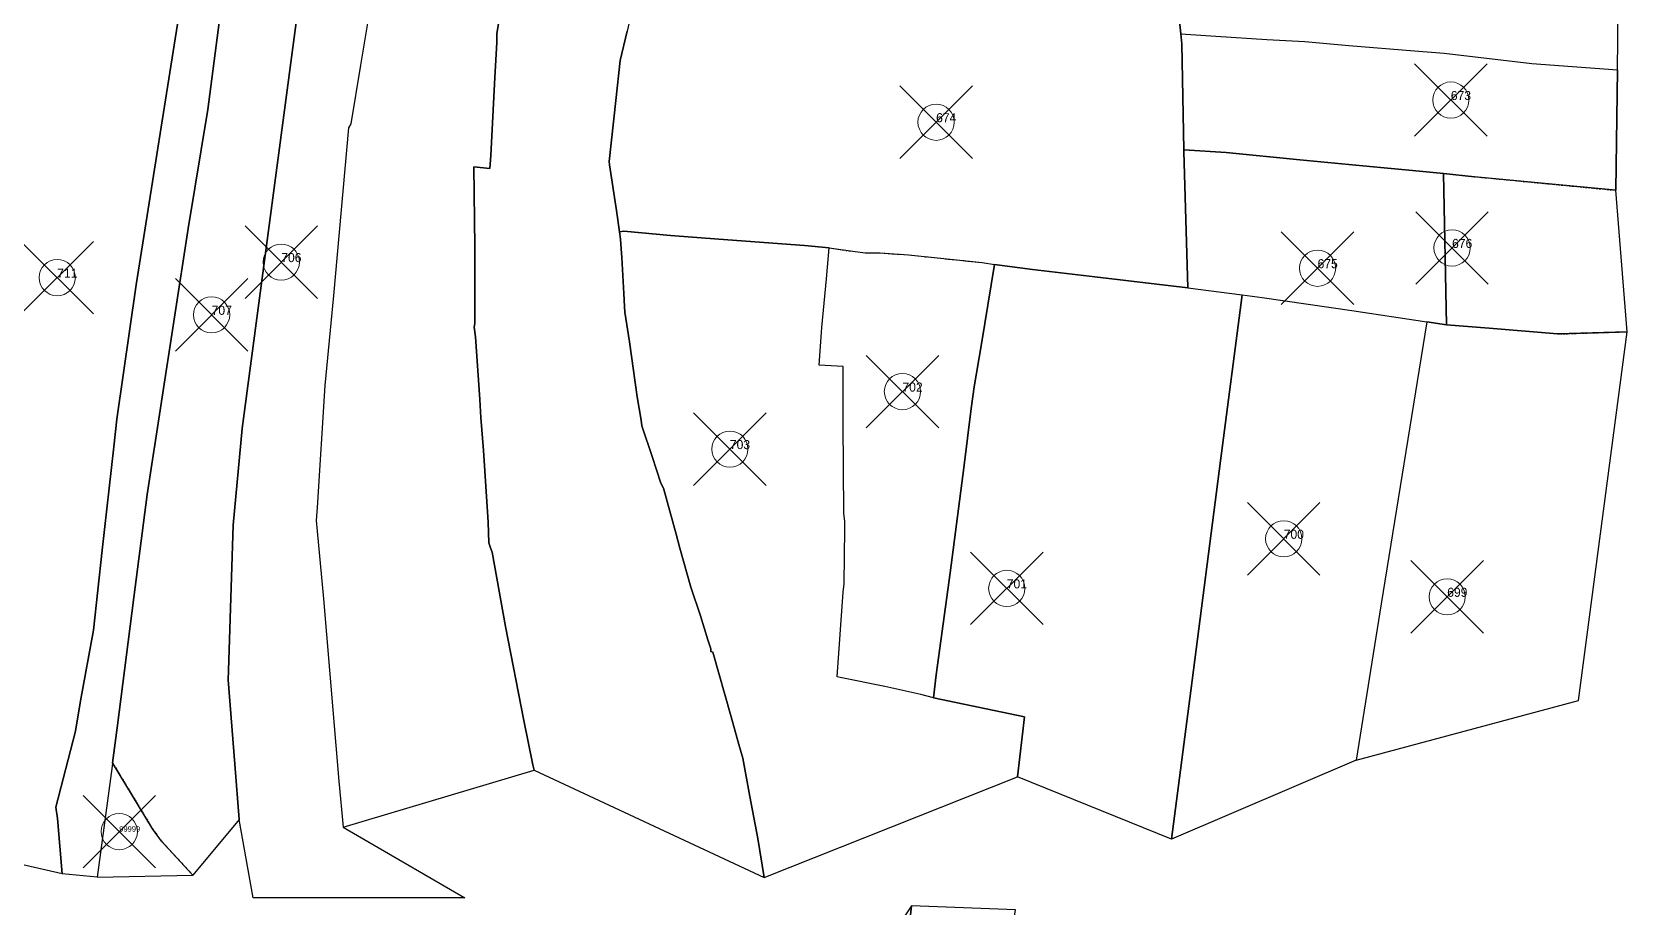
# Model space of a CAD drawing. Header units: millimetres. Extents: x -5 to 3014, y -2191 to 0.
# Drawn here: x 2572.8 to 3012.8, y -555.4 to -314 of the extents above; entities that cross this region are included whole.
import ezdxf

# ---------------------------------------------------------------- set-up
doc = ezdxf.new("R2010")
doc.units = ezdxf.units.MM
doc.header["$PDMODE"] = 35
doc.header["$PDSIZE"] = 10
doc.linetypes.add('04b018', pattern=[5.49, 4.32, -0.54, 0.09, -0.54])
doc.linetypes.add('DASHED', pattern=[0.75, 0.5, -0.25])
for name, color, linetype, lineweight in [('Poly_Survey_Bndry', 250, 'Continuous', 30), ('Poly_Village_Bndry', 250, 'Continuous', 30), ('Text_Survey_No', 250, 'Continuous', 0)]:
    doc.layers.add(name, color=color, linetype=linetype, lineweight=lineweight)
doc.styles.get("Standard").update_dxf_attribs({"font": 'SakalBharati.ttf'})

msp = doc.modelspace()

# ---------------------------------------------------------------- linework, layer by layer
at = {"layer": 'Poly_Survey_Bndry'}
for points in [[(2627.99, -284.71), (2624.18, -313.44), (2621.31, -335.35), (2615.92, -368.18), (2604.58, -441.6), (2600.92, -470.03), (2596.29, -505.95), (2595.04, -515.66)], [(2648.82, -288.77), (2648.88, -290.35), (2648.2, -292.87), (2647.27, -299.51), (2630.78, -423.42), (2628.31, -450.06), (2627.21, -484.49), (2627.03, -490.2), (2626.87, -492.73), (2628.75, -515.97), (2629.92, -531.27)], [(2668.41, -293.2), (2663.41, -323.17), (2660.71, -339.35), (2660.06, -340.46), (2655.99, -386.71), (2653.62, -411.54), (2651.43, -445.21), (2651.2, -448.79), (2651.5, -451.68), (2653.22, -470.37), (2657.44, -520.71), (2658.61, -533.38), (2692.22, -552.93), (2633.81, -552.93), (2629.92, -531.27), (2628.75, -515.97), (2626.87, -492.73), (2627.03, -490.2), (2627.21, -484.49), (2628.31, -450.06), (2630.78, -423.42), (2647.27, -299.51)], [(2668.41, -293.2), (2663.41, -323.17), (2660.71, -339.35), (2660.06, -340.46), (2655.99, -386.71), (2653.62, -411.54), (2651.43, -445.21), (2651.2, -448.79), (2651.5, -451.68), (2653.22, -470.37), (2657.44, -520.71), (2658.61, -533.38)], [(2668.41, -293.2), (2663.41, -323.17), (2660.71, -339.35), (2660.06, -340.46), (2655.99, -386.71), (2653.62, -411.54), (2651.43, -445.21), (2651.2, -448.79), (2651.5, -451.68), (2653.22, -470.37), (2657.44, -520.71), (2658.61, -533.38), (2711.35, -517.62), (2710.98, -516.2), (2708.47, -503.92), (2703.45, -477.99), (2699.74, -457.53), (2699.27, -456.29), (2698.85, -454.92), (2698.64, -449.21), (2697.3, -429.44), (2696.64, -420.32), (2696.36, -415.39), (2695.14, -398.06), (2694.79, -395.46), (2694.91, -394.4), (2694.91, -373.19), (2694.66, -351.17), (2699.1, -351.64), (2699.39, -348.1), (2700.5, -326.51), (2701.01, -316.87), (2701.06, -314.46), (2702.21, -307.19)], [(2889.34, -310.95), (2889.71, -314.48), (2899.31, -315.14), (2913.38, -316.09), (2923.86, -316.62), (2936.02, -317.7), (2954.13, -319.14), (2962.34, -319.84), (2986.45, -322.64), (3010.08, -324.41), (3010.49, -290.87)], [(2614.13, -304.16), (2601.53, -383.7), (2596.18, -420.81), (2595.39, -428.45), (2592.12, -456.93), (2589.77, -479.03), (2586.15, -498.57), (2584.81, -506.86), (2579.41, -527.88), (2579.82, -530.98), (2581.14, -546.3)], [(2624.18, -313.44), (2621.31, -335.35), (2615.92, -368.18), (2604.58, -441.6), (2600.92, -470.03), (2596.29, -505.95), (2595.04, -515.66), (2594.93, -516.54), (2590.75, -547.23), (2581.14, -546.3), (2579.82, -530.98), (2579.41, -527.88), (2584.81, -506.86), (2586.15, -498.57), (2589.77, -479.03), (2592.12, -456.93), (2595.39, -428.45), (2596.18, -420.81), (2601.53, -383.7), (2614.13, -304.16)], [(2702.21, -307.19), (2701.06, -314.46), (2701.01, -316.87), (2700.5, -326.51), (2699.39, -348.1), (2699.1, -351.64), (2694.66, -351.17), (2694.91, -373.19), (2694.91, -394.4), (2694.79, -395.46), (2695.14, -398.06), (2696.36, -415.39), (2696.64, -420.32), (2697.3, -429.44), (2698.64, -449.21), (2698.85, -454.92), (2699.27, -456.29), (2699.74, -457.53), (2703.45, -477.99), (2708.47, -503.92), (2710.98, -516.2), (2711.35, -517.62)], [(2702.21, -307.19), (2701.06, -314.46), (2701.01, -316.87), (2700.5, -326.51), (2699.39, -348.1), (2699.1, -351.64), (2694.66, -351.17), (2694.91, -373.19), (2694.91, -394.4), (2694.79, -395.46), (2695.14, -398.06), (2696.36, -415.39), (2696.64, -420.32), (2697.3, -429.44), (2698.64, -449.21), (2698.85, -454.92), (2699.27, -456.29), (2699.74, -457.53), (2703.45, -477.99), (2708.47, -503.92), (2710.98, -516.2), (2711.35, -517.62), (2774.78, -547.31), (2773.01, -536.51), (2770.76, -524.91), (2768.89, -514.37), (2767.76, -510.6), (2765.67, -502.9), (2760.59, -485.13), (2760.05, -484.89), (2760.05, -484.17), (2759.22, -481.66), (2757.17, -475.04), (2754.55, -467.19), (2753.5, -463.55), (2751.45, -456.44), (2751.02, -454.63), (2750.44, -452.5), (2747, -439.87), (2746.29, -438.5), (2743.86, -431.14), (2741.01, -422.68), (2740.81, -421.08), (2739.74, -414.67), (2737.59, -399.45), (2736.28, -391.32), (2736.26, -389.71), (2736.09, -386.11), (2735.46, -376.19), (2735.27, -373.78), (2735.08, -371.18), (2734.81, -369.08), (2734.04, -363.26), (2732.07, -350.59), (2732.03, -349.7), (2733.82, -332.9), (2735.01, -321.8), (2736.94, -313.71)], [(2739.02, -306.47), (2738.54, -307.04), (2736.94, -313.71), (2735.01, -321.8), (2733.82, -332.9), (2732.03, -349.7), (2732.07, -350.59), (2734.04, -363.26), (2734.81, -369.08)], [(2736.94, -313.71), (2735.01, -321.8), (2733.82, -332.9), (2732.03, -349.7), (2732.07, -350.59), (2734.04, -363.26), (2734.81, -369.08), (2736, -368.93), (2748.91, -370.17), (2762.21, -371.19), (2785.85, -372.93), (2792.66, -373.5), (2799.23, -374.5), (2802.58, -374.94), (2806.77, -374.94), (2814.55, -375.48), (2834.9, -377.6), (2838.31, -378.17), (2848.77, -379.52), (2865.97, -381.57), (2891.63, -384.59), (2890.52, -346.98), (2890.51, -346.45), (2889.99, -317.22), (2889.71, -314.48), (2889.34, -310.95)], [(2889.34, -310.95), (2889.71, -314.48)], [(2889.71, -314.48), (2899.31, -315.14), (2913.38, -316.09), (2923.86, -316.62), (2936.02, -317.7), (2954.13, -319.14), (2962.34, -319.84), (2986.45, -322.64), (3010.08, -324.41)], [(2889.71, -314.48), (2889.99, -317.22), (2890.51, -346.45)], [(2890.51, -346.45), (2902.17, -347.23), (2922.53, -349.25), (2939.9, -350.91), (2955.53, -352.4), (2962.09, -353.05)], [(2890.51, -346.45), (2890.52, -346.98), (2891.63, -384.59)], [(2962.09, -353.05), (2970.67, -353.9)], [(2962.99, -394.77), (2962.09, -353.05)], [(2792.66, -373.5), (2785.85, -372.93), (2762.21, -371.19), (2748.91, -370.17), (2736, -368.93), (2734.81, -369.08)], [(2734.81, -369.08), (2735.08, -371.18), (2735.27, -373.78), (2735.46, -376.19), (2736.09, -386.11), (2736.26, -389.71), (2736.28, -391.32), (2737.59, -399.45), (2739.74, -414.67), (2740.81, -421.08), (2741.01, -422.68), (2743.86, -431.14), (2746.29, -438.5), (2747, -439.87), (2750.44, -452.5), (2751.02, -454.63), (2751.45, -456.44), (2753.5, -463.55), (2754.55, -467.19), (2757.17, -475.04), (2759.22, -481.66), (2760.05, -484.17), (2760.05, -484.89), (2760.59, -485.13), (2765.67, -502.9), (2767.76, -510.6), (2768.89, -514.37), (2770.76, -524.91), (2773.01, -536.51), (2774.78, -547.31)], [(2821.5, -497.74), (2817.93, -496.75), (2808.01, -494.58), (2795.68, -492.12), (2794.93, -491.95), (2796.58, -468.56), (2796.84, -466.27), (2797.03, -451.05), (2797.03, -449.02), (2796.71, -446.74), (2796.51, -421.95), (2796.51, -406.3), (2789.92, -405.88), (2790.66, -395.56), (2791.9, -382.07), (2792.66, -373.5)], [(2838.31, -378.17), (2834.66, -400.06), (2832.68, -411.93), (2831.89, -417.87), (2829.79, -434.21), (2826.04, -463.2), (2822.23, -491.39), (2821.5, -497.74)], [(2891.63, -384.59), (2865.97, -381.57), (2848.77, -379.52), (2838.31, -378.17)], [(2906.61, -386.5), (2900.66, -432.33), (2892.44, -495.78), (2887.14, -536.71)], [(2891.63, -384.59), (2906.61, -386.5)], [(2906.61, -386.5), (2912.13, -387.2), (2936.81, -390.79), (2957.53, -393.94)], [(2957.53, -393.94), (2944.89, -471.79), (2938.06, -514.92)], [(2957.53, -393.94), (2962.99, -394.77)], [(2962.99, -394.77), (2974.72, -395.67), (2993.6, -397.31)], [(2821.5, -497.74), (2846.55, -502.91), (2844.58, -519.48)], [(2595.04, -515.66), (2594.93, -516.54), (2590.75, -547.23)], [(2813.66, -570.94), (2815.42, -555.08), (2789.02, -594.56)], [(2815.42, -555.08), (2813.66, -570.94), (2840.58, -577.33)]]:
    msp.add_lwpolyline(points, dxfattribs=at)
for points in [[(2647.01, -288.34), (2648.82, -288.77), (2648.88, -290.35), (2648.2, -292.87), (2647.27, -299.51), (2630.78, -423.42), (2628.31, -450.06), (2627.21, -484.49), (2627.03, -490.2), (2626.87, -492.73), (2628.75, -515.97), (2629.92, -531.27), (2617.16, -546.64), (2608.5, -537.27), (2606.06, -533.86), (2595.04, -515.66), (2596.29, -505.95), (2600.92, -470.03), (2604.58, -441.6), (2615.92, -368.18), (2621.31, -335.35), (2624.18, -313.44), (2627.99, -284.71)], [(2581.14, -546.3), (2538.49, -536.56), (2541.29, -518.02), (2552.8, -445.21), (2540.01, -442.01), (2550.34, -389.58), (2569.11, -292.88), (2608.73, -302.82), (2614.13, -304.16), (2601.53, -383.7), (2596.18, -420.81), (2595.39, -428.45), (2592.12, -456.93), (2589.77, -479.03), (2586.15, -498.57), (2584.81, -506.86), (2579.41, -527.88), (2579.82, -530.98)], [(2970.67, -353.9), (2962.09, -353.05), (2955.53, -352.4), (2939.9, -350.91), (2922.53, -349.25), (2902.17, -347.23), (2890.51, -346.45), (2889.99, -317.22), (2889.71, -314.48), (2899.31, -315.14), (2913.38, -316.09), (2923.86, -316.62), (2936.02, -317.7), (2954.13, -319.14), (2962.34, -319.84), (2986.45, -322.64), (3010.08, -324.41), (3009.67, -357.66)], [(2906.61, -386.5), (2912.13, -387.2), (2936.81, -390.79), (2957.53, -393.94), (2962.99, -394.77), (2962.09, -353.05), (2955.53, -352.4), (2939.9, -350.91), (2922.53, -349.25), (2902.17, -347.23), (2890.51, -346.45), (2890.52, -346.98), (2891.63, -384.59)], [(2962.09, -353.05), (2962.99, -394.77), (2974.72, -395.67), (2993.6, -397.31), (3012.76, -396.69), (3009.67, -357.66), (2970.67, -353.9)], [(2734.81, -369.08), (2735.08, -371.18), (2735.27, -373.78), (2735.46, -376.19), (2736.09, -386.11), (2736.26, -389.71), (2736.28, -391.32), (2737.59, -399.45), (2739.74, -414.67), (2740.81, -421.08), (2741.01, -422.68), (2743.86, -431.14), (2746.29, -438.5), (2747, -439.87), (2750.44, -452.5), (2751.02, -454.63), (2751.45, -456.44), (2753.5, -463.55), (2754.55, -467.19), (2757.17, -475.04), (2759.22, -481.66), (2760.05, -484.17), (2760.05, -484.89), (2760.59, -485.13), (2765.67, -502.9), (2767.76, -510.6), (2768.89, -514.37), (2770.76, -524.91), (2773.01, -536.51), (2774.78, -547.31), (2844.58, -519.48), (2846.55, -502.91), (2821.5, -497.74), (2817.93, -496.75), (2808.01, -494.58), (2795.68, -492.12), (2794.93, -491.95), (2796.58, -468.56), (2796.84, -466.27), (2797.03, -451.05), (2797.03, -449.02), (2796.71, -446.74), (2796.51, -421.95), (2796.51, -406.3), (2789.92, -405.88), (2790.66, -395.56), (2791.9, -382.07), (2792.66, -373.5), (2785.85, -372.93), (2762.21, -371.19), (2748.91, -370.17), (2736, -368.93)], [(2838.31, -378.17), (2834.66, -400.06), (2832.68, -411.93), (2831.89, -417.87), (2829.79, -434.21), (2826.04, -463.2), (2822.23, -491.39), (2821.5, -497.74), (2817.93, -496.75), (2808.01, -494.58), (2795.68, -492.12), (2794.93, -491.95), (2796.58, -468.56), (2796.84, -466.27), (2797.03, -451.05), (2797.03, -449.02), (2796.71, -446.74), (2796.51, -421.95), (2796.51, -406.3), (2789.92, -405.88), (2790.66, -395.56), (2791.9, -382.07), (2792.66, -373.5), (2799.23, -374.5), (2802.58, -374.94), (2806.77, -374.94), (2814.55, -375.48), (2834.9, -377.6)], [(2887.14, -536.71), (2844.58, -519.48), (2846.55, -502.91), (2821.5, -497.74), (2822.23, -491.39), (2826.04, -463.2), (2829.79, -434.21), (2831.89, -417.87), (2832.68, -411.93), (2834.66, -400.06), (2838.31, -378.17), (2848.77, -379.52), (2865.97, -381.57), (2891.63, -384.59), (2906.61, -386.5), (2900.66, -432.33), (2892.44, -495.78)], [(2938.06, -514.92), (2887.14, -536.71), (2892.44, -495.78), (2900.66, -432.33), (2906.61, -386.5), (2912.13, -387.2), (2936.81, -390.79), (2957.53, -393.94), (2944.89, -471.79)], [(2993.6, -397.31), (2974.72, -395.67), (2962.99, -394.77), (2957.53, -393.94), (2944.89, -471.79), (2938.06, -514.92), (2999.38, -498.48), (3012.76, -396.69)], [(2595.04, -515.66), (2594.93, -516.54), (2590.75, -547.23), (2617.16, -546.64), (2608.5, -537.27), (2606.06, -533.86)], [(2844.03, -556.18), (2815.42, -555.08), (2813.66, -570.94), (2840.58, -577.33)]]:
    msp.add_lwpolyline(points, close=True, dxfattribs=at)
at = {"layer": 'Poly_Survey_Bndry', "linetype": 'DASHED'}
for points in [[(2970.67, -353.9), (3009.67, -357.66)], [(2993.6, -397.31), (3012.76, -396.69)], [(2595.04, -515.66), (2606.06, -533.86), (2608.5, -537.27), (2617.16, -546.64)]]:
    msp.add_lwpolyline(points, dxfattribs=at)
at = {"layer": 'Poly_Survey_Bndry', "linetype": '04b018'}
msp.add_lwpolyline([(2792.66, -373.5), (2799.23, -374.5), (2802.58, -374.94), (2806.77, -374.94), (2814.55, -375.48), (2834.9, -377.6), (2838.31, -378.17)], dxfattribs=at)
at = {"layer": 'Poly_Village_Bndry'}
for points in [[(3010.08, -324.41), (3010.49, -290.87)], [(3009.67, -357.66), (3010.08, -324.41)], [(3012.76, -396.69), (3009.67, -357.66)]]:
    msp.add_lwpolyline(points, dxfattribs=at)
at = {"layer": 'Text_Survey_No'}
for p in [(2964.14, -332.76), (2822.17, -338.88), (2964.48, -373.57), (2641.56, -377.48), (2927.38, -379.16), (2579.76, -381.76), (2622.35, -392.03), (2812.89, -413.21), (2765.29, -429.08), (2918.05, -453.82), (2841.67, -467.51), (2963.14, -469.83), (2596.88, -534.62)]:
    msp.add_point(p, dxfattribs=at)

# ---------------------------------------------------------------- texts
at = {"layer": 'Text_Survey_No', "linetype": 'DASHED'}
for s, height, p in [('673', 2.5, (2964.14, -332.76)), ('674', 2.5, (2822.17, -338.88)), ('676', 2.5, (2964.48, -373.57)), ('706', 2.5, (2641.56, -377.48)), ('675', 2.5, (2927.38, -379.16)), ('711', 2.5, (2579.76, -381.76)), ('707', 2.5, (2622.35, -392.03)), ('702', 2.5, (2812.89, -413.21)), ('703', 2.5, (2765.29, -429.08)), ('700', 2.5, (2918.05, -453.82)), ('701', 2.5, (2841.67, -467.51)), ('699', 2.5, (2963.14, -469.83)), ('99999', 1.5, (2596.88, -534.62))]:
    msp.add_text(s, height=height, dxfattribs=at).set_placement(p)

doc.saveas('drawing.dxf')
